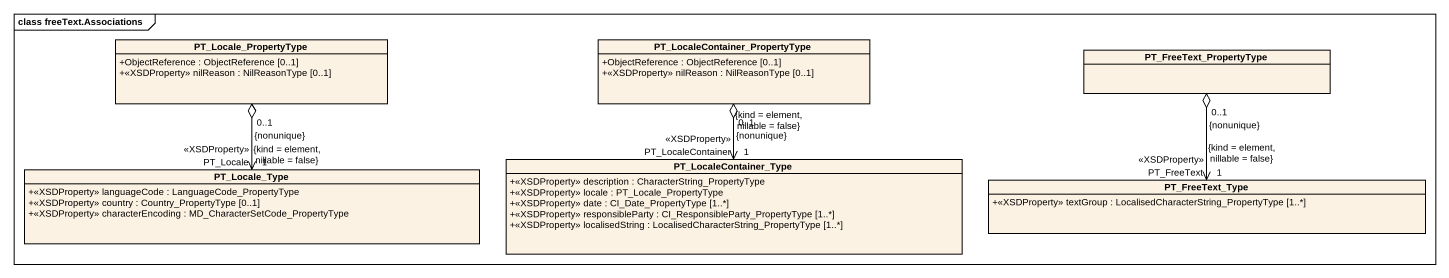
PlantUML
@startuml
mainframe class freeText.Associations
hide circle
hide empty members
skinparam classAttributeIconSize 0
class PT_Locale_PropertyType {
  +ObjectReference : ObjectReference [0..1]
  +<<XSDProperty>> nilReason : NilReasonType [0..1]
}
class "PT_LocaleContainer_PropertyType" as PT_LocaleContainer {
  +ObjectReference : ObjectReference [0..1]
  +<<XSDProperty>> nilReason : NilReasonType [0..1]
}
class PT_FreeText_PropertyType
class PT_LocaleContainer_Type {
  +<<XSDProperty>> description : CharacterString_PropertyType
  +<<XSDProperty>> locale : PT_Locale_PropertyType
  +<<XSDProperty>> date : CI_Date_PropertyType [1..*]
  +<<XSDProperty>> responsibleParty : CI_ResponsibleParty_PropertyType [1..*]
  +<<XSDProperty>> localisedString : LocalisedCharacterString_PropertyType [1..*]
}
class PT_Locale_Type {
  +<<XSDProperty>> languageCode : LanguageCode_PropertyType
  +<<XSDProperty>> country : Country_PropertyType [0..1]
  +<<XSDProperty>> characterEncoding : MD_CharacterSetCode_PropertyType
}
class PT_FreeText_Type {
  +<<XSDProperty>> textGroup : LocalisedCharacterString_PropertyType [1..*]
}
PT_Locale_PropertyType "0..1\n{nonunique}" o--> "PT_Locale\n<<XSDProperty>>\n1\n{kind = element, nillable = false}" PT_Locale_Type
PT_LocaleContainer "0..1\n{nonunique}" o--> "PT_LocaleContainer\n<<XSDProperty>>\n1\n{kind = element, nillable = false}" PT_LocaleContainer_Type
PT_FreeText_PropertyType "0..1\n{nonunique}" o--> "PT_FreeText\n<<XSDProperty>>\n1\n{kind = element, nillable = false}" PT_FreeText_Type
@enduml
